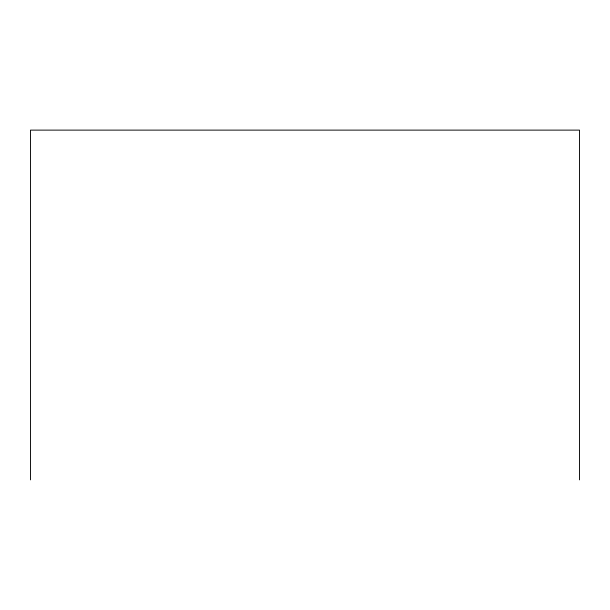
<?xml version="1.0" encoding="UTF-8"?>
<svg xmlns="http://www.w3.org/2000/svg" width="610" height="610" viewBox="0 0 610 610"><rect width="100%" height="100%" fill="white"/><g stroke="black" fill="none" stroke-linecap="round" stroke-linejoin="round"><path stroke-width="0.91" d="M579.5 479.879L579.5 130.121L30.5 130.121L30.5 479.879"/></g></svg>
